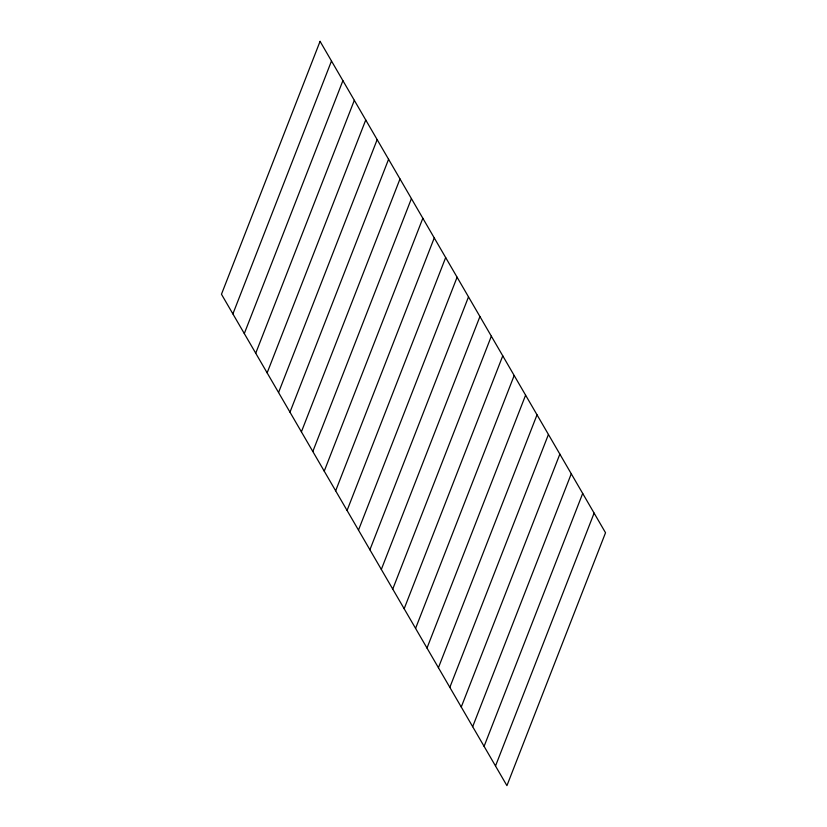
<?xml version="1.0" encoding="UTF-8"?>
<svg xmlns="http://www.w3.org/2000/svg" width="827" height="827" viewBox="0 0 827 827"><rect width="100%" height="100%" fill="white"/><g stroke="black" fill="none" stroke-linecap="round" stroke-linejoin="round"><path stroke-width="1.24" d="M232.894 313.898L331.493 61.002M244.306 333.56L342.905 80.664M255.729 353.212L354.328 100.315M267.142 372.874L365.741 119.977M278.565 392.525L377.164 139.629M289.977 412.187L388.576 159.291M301.4 431.839L399.999 178.942M312.823 451.49L411.422 198.604M324.236 471.152L422.835 218.256M335.659 490.804L434.258 237.907M347.071 510.466L445.67 257.569M358.494 530.117L457.093 277.221M369.907 549.779L468.506 296.883M381.33 569.431L479.929 316.534M392.742 589.093L491.341 336.196M404.165 608.744L502.764 355.848M415.578 628.396L514.177 375.51M427.001 648.058L525.6 395.161M438.424 667.709L537.023 414.813M449.836 687.371L548.435 434.475M461.259 707.023L559.858 454.126M472.672 726.685L571.271 473.788M484.095 746.336L582.694 493.44M495.507 765.998L594.106 513.102M320.07 41.35L221.471 294.247L506.93 785.65L605.529 532.753L320.07 41.35"/></g></svg>
